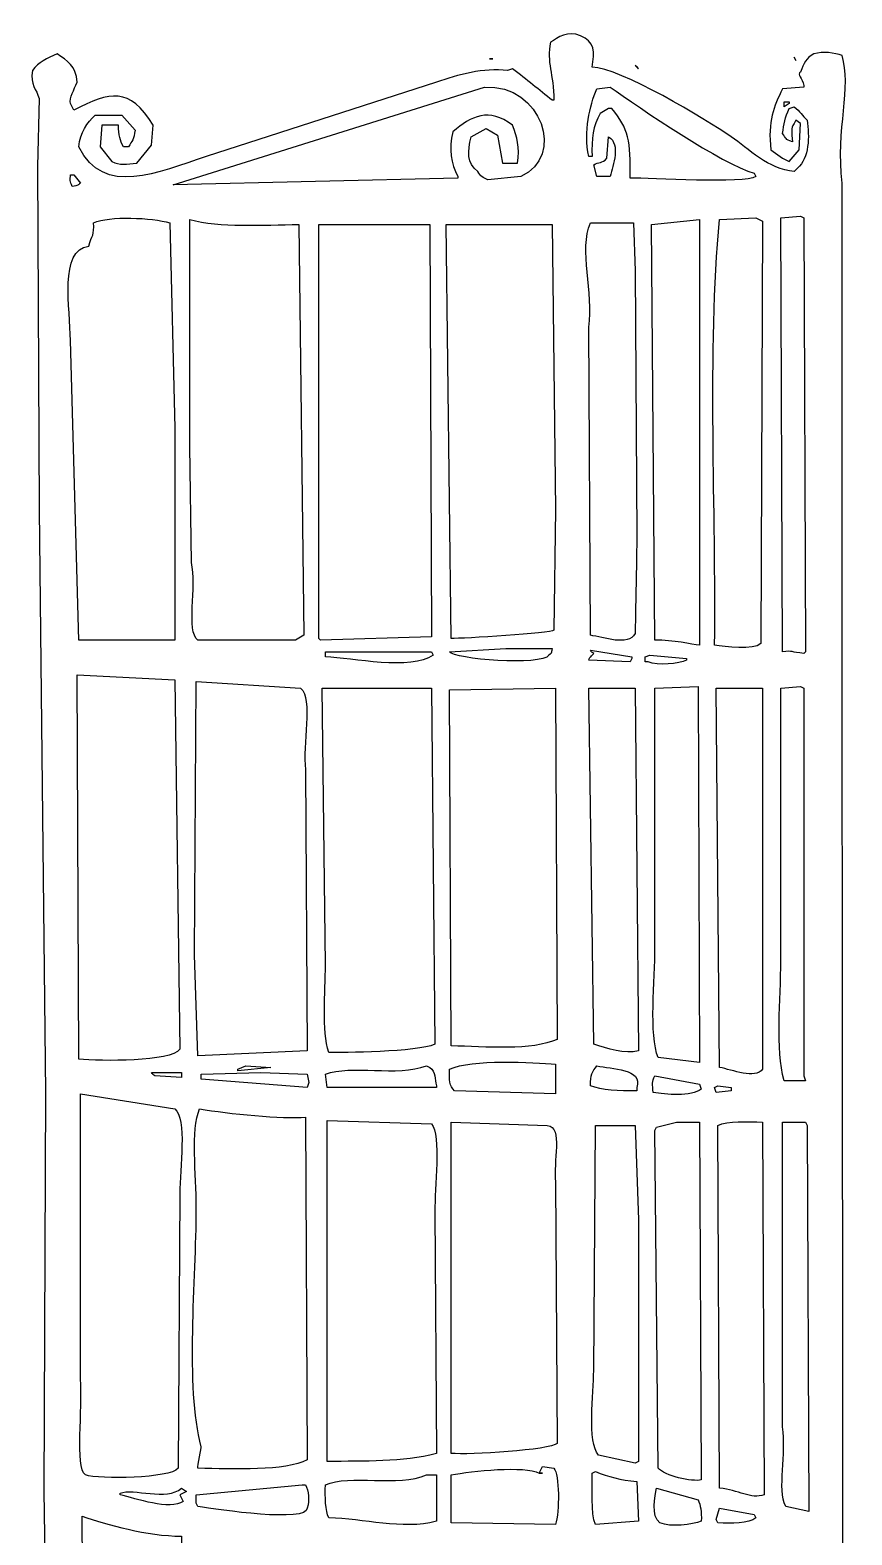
# Model space of a CAD drawing. Header units: centimetres. Extents: x -2.8 to 2.8, y -10.4 to 10.4.
# Drawn here: x -2.8 to 2.81, y 0.11 to 10.37 of the extents above; entities that cross this region are included whole.
import ezdxf

# ---------------------------------------------------------------- set-up
doc = ezdxf.new("R2010")
doc.units = ezdxf.units.CM
doc.header["$MEASUREMENT"] = 0
doc.layers.add('Camada 1', color=7, linetype='Continuous')

msp = doc.modelspace()

# ---------------------------------------------------------------- linework, layer by layer
at = {"layer": 'Camada 1'}
for points, knots in [([(-2.45711, -7.30795), (-2.45711, -7.30795), (-2.46841, -9.54431), (-2.46841, -9.54431), (-2.46841, -9.54431), (-2.46841, -9.54431), (-2.378, -9.58942), (-2.378, -9.58942), (-2.378, -9.58942), (-2.378, -9.58942), (-2.4006, -9.73626), (-2.4006, -9.73626), (-2.4006, -9.73626), (-2.4006, -9.73626), (-2.45712, -9.77015), (-2.45712, -9.77015), (-2.45712, -9.77015), (-2.61804, -9.78087), (-2.68088, -9.77383), (-2.77338, -9.70234), (-2.77338, -9.70234), (-2.77338, -9.70234), (-2.79598, -9.63467), (-2.79598, -9.63467), (-2.79598, -9.63467), (-2.6159, -9.23316), (-2.70364, -8.41518), (-2.7056, -7.86141), (-2.7056, -7.86141), (-2.7056, -7.86141), (-2.6943, -3.50158), (-2.6943, -3.50158), (-2.6943, -3.50158), (-2.6943, -3.50158), (-2.6943, -1.60407), (-2.6943, -1.60407), (-2.6943, -1.60407), (-2.6943, -1.60407), (-2.68306, -1.08445), (-2.68306, -1.08445), (-2.68306, -1.08445), (-2.68306, -1.08445), (-2.70563, 0.40648), (-2.70563, 0.40648), (-2.70563, 0.40648), (-2.70563, 0.40648), (-2.69433, 3.12851), (-2.69433, 3.12851), (-2.69433, 3.12851), (-2.69433, 3.12851), (-2.73947, 7.10433), (-2.73947, 7.10433), (-2.73947, 7.10433), (-2.73947, 7.10433), (-2.75079, 9.44232), (-2.75079, 9.44232), (-2.75079, 9.44232), (-2.75079, 9.44232), (-2.73949, 9.90539), (-2.73949, 9.90539), (-2.73949, 9.90539), (-2.75552, 9.97077), (-2.80048, 9.99826), (-2.78468, 10.09742), (-2.78468, 10.09742), (-2.74124, 10.15698), (-2.68575, 10.17788), (-2.61524, 10.21037), (-2.61524, 10.21037), (-2.54711, 10.16161), (-2.48663, 10.13211), (-2.47972, 10.01836), (-2.47972, 10.01836), (-2.49983, 9.96428), (-2.53277, 9.91131), (-2.52483, 9.87149), (-2.52483, 9.87149), (-2.52483, 9.87149), (-2.50226, 9.82633), (-2.50226, 9.82633), (-2.50226, 9.82633), (-2.25106, 9.955), (-2.12589, 9.98603), (-1.96005, 9.72468), (-1.96005, 9.72468), (-1.96005, 9.72468), (-1.97135, 9.58913), (-1.97135, 9.58913), (-1.97135, 9.58913), (-1.97135, 9.58913), (-2.07303, 9.46491), (-2.07303, 9.46491), (-2.07303, 9.46491), (-2.14105, 9.45856), (-2.18942, 9.44935), (-2.24247, 9.47623), (-2.24247, 9.47623), (-2.24247, 9.47623), (-2.32153, 9.57786), (-2.32153, 9.57786), (-2.32153, 9.57786), (-2.32153, 9.57786), (-2.31029, 9.7247), (-2.31029, 9.7247), (-2.31029, 9.7247), (-2.31029, 9.7247), (-2.19729, 9.72471), (-2.19729, 9.72471), (-2.19729, 9.72471), (-2.19737, 9.65467), (-2.18581, 9.61975), (-2.16342, 9.57787), (-2.16342, 9.57787), (-2.16342, 9.57787), (-2.12955, 9.57786), (-2.12955, 9.57786), (-2.12955, 9.57786), (-2.10468, 9.61612), (-2.09235, 9.62898), (-2.08436, 9.69084), (-2.08436, 9.69084), (-2.08436, 9.69084), (-2.17469, 9.79252), (-2.17469, 9.79252), (-2.17469, 9.79252), (-2.17469, 9.79252), (-2.35545, 9.79252), (-2.35545, 9.79252), (-2.35545, 9.79252), (-2.41149, 9.74373), (-2.45898, 9.67232), (-2.46843, 9.57789), (-2.46843, 9.57789), (-2.29814, 9.22904), (-1.92876, 9.40536), (-1.59864, 9.5101), (-1.59864, 9.5101), (-1.59864, 9.5101), (-0.02847, 10.01839), (-0.02847, 10.01839), (-0.02847, 10.01839), (0.11964, 10.06744), (0.29213, 10.11758), (0.45723, 10.09745), (0.45723, 10.09745), (0.45723, 10.09745), (0.49112, 10.10877), (0.49112, 10.10877), (0.49112, 10.10877), (0.58806, 10.03585), (0.67318, 9.96402), (0.76221, 9.89414), (0.76221, 9.89414), (0.76221, 9.89414), (0.77351, 9.89415), (0.77351, 9.89415), (0.77351, 9.89415), (0.77235, 10.07288), (0.72006, 10.15429), (0.75091, 10.28949), (0.75091, 10.28949), (0.79668, 10.32322), (0.87066, 10.37291), (0.95427, 10.33463), (0.95427, 10.33463), (1.051, 10.29457), (1.05397, 10.22438), (1.03338, 10.12005), (1.03338, 10.12005), (1.22208, 10.1187), (1.81364, 9.76162), (1.98215, 9.64568), (1.98215, 9.64568), (2.09888, 9.56541), (2.23898, 9.42142), (2.41146, 9.40848), (2.41146, 9.40848), (2.41146, 9.40848), (2.43406, 9.43105), (2.43406, 9.43105), (2.43406, 9.43105), (2.5169, 9.49828), (2.51613, 9.64888), (2.50187, 9.75863), (2.50187, 9.75863), (2.46478, 9.78861), (2.45496, 9.82176), (2.41149, 9.84899), (2.41149, 9.84899), (2.41149, 9.84899), (2.37754, 9.83769), (2.37754, 9.83769), (2.37754, 9.83769), (2.35066, 9.7808), (2.34272, 9.72847), (2.33238, 9.6683), (2.33238, 9.6683), (2.36029, 9.63261), (2.34855, 9.62901), (2.40019, 9.61178), (2.40019, 9.61178), (2.39744, 9.67774), (2.38826, 9.70089), (2.41151, 9.73603), (2.41151, 9.73603), (2.41151, 9.73603), (2.42278, 9.75863), (2.42278, 9.75863), (2.42278, 9.75863), (2.42278, 9.75863), (2.45657, 9.73603), (2.45657, 9.73603), (2.45657, 9.73603), (2.45657, 9.73603), (2.44535, 9.55527), (2.44535, 9.55527), (2.44535, 9.55527), (2.44535, 9.55527), (2.37754, 9.47627), (2.37754, 9.47627), (2.37754, 9.47627), (2.37754, 9.47627), (2.33238, 9.49887), (2.33238, 9.49887), (2.33238, 9.49887), (2.33238, 9.49887), (2.25332, 9.55531), (2.25332, 9.55531), (2.25332, 9.55531), (2.23065, 9.75393), (2.27388, 9.84929), (2.33238, 9.9733), (2.33238, 9.9733), (2.33238, 9.9733), (2.47925, 9.98454), (2.47925, 9.98454), (2.47925, 9.98454), (2.47925, 9.98454), (2.47925, 9.99586), (2.47925, 9.99586), (2.47925, 9.99586), (2.46597, 10.04364), (2.42948, 10.07235), (2.45658, 10.08624), (2.45658, 10.08624), (2.47788, 10.14784), (2.49285, 10.18228), (2.54701, 10.21044), (2.54701, 10.21044), (2.60839, 10.22933), (2.68901, 10.21904), (2.73904, 10.19914), (2.73904, 10.19914), (2.80632, 9.98724), (2.69687, 9.69865), (2.73904, 9.32945), (2.73904, 9.32945), (2.73904, 9.32945), (2.73904, 6.02007), (2.73904, 6.02007), (2.73904, 6.02007), (2.73904, 6.02007), (2.75036, -6.05411), (2.75036, -6.05411), (2.75036, -6.05411), (2.75036, -6.05411), (2.72776, -10.12028), (2.72776, -10.12028), (2.72776, -10.12028), (2.77216, -10.13528), (2.76419, -10.12441), (2.78425, -10.16542), (2.78425, -10.16542), (2.80589, -10.22926), (2.79944, -10.29446), (2.75036, -10.32356), (2.75036, -10.32356), (2.67456, -10.36796), (2.51631, -10.34311), (2.4341, -10.32356), (2.4341, -10.32356), (2.37518, -10.21527), (2.38806, -10.17174), (2.46794, -10.09771), (2.46794, -10.09771), (2.46794, -10.09771), (2.49054, -7.78229), (2.49054, -7.78229), (2.49054, -7.78229), (2.49054, -7.78229), (2.46794, -7.74834), (2.46794, -7.74834), (2.46794, -7.74834), (2.04998, -7.75625), (1.48057, -7.86089), (1.01077, -7.80483), (1.01077, -7.80483), (1.01077, -7.80483), (0.9995, -8.99082), (0.9995, -8.99082), (0.9995, -8.99082), (0.99857, -9.07324), (1.06623, -9.11883), (1.04461, -9.23924), (1.04461, -9.23924), (0.93732, -9.29049), (0.78429, -9.27607), (0.69449, -9.2167), (0.69449, -9.2167), (0.69449, -9.2167), (0.69449, -9.1941), (0.69449, -9.1941), (0.69449, -9.1941), (0.66832, -9.07964), (0.74196, -9.0584), (0.76228, -8.95685), (0.76228, -8.95685), (0.80612, -8.73788), (0.81676, -7.98702), (0.76228, -7.81605), (0.76228, -7.81605), (-0.11762, -7.79787), (-0.88565, -7.74879), (-1.62117, -7.56763), (-1.62117, -7.56763), (-1.62117, -7.56763), (-2.45711, -7.30795), (-2.45711, -7.30795)], [0, 0, 0, 0, 0.01204819, 0.01204819, 0.01204819, 0.01204819, 0.02409639, 0.02409639, 0.02409639, 0.02409639, 0.03614458, 0.03614458, 0.03614458, 0.03614458, 0.04819277, 0.04819277, 0.04819277, 0.04819277, 0.06024096, 0.06024096, 0.06024096, 0.06024096, 0.07228916, 0.07228916, 0.07228916, 0.07228916, 0.08433735, 0.08433735, 0.08433735, 0.08433735, 0.09638554, 0.09638554, 0.09638554, 0.09638554, 0.10843373, 0.10843373, 0.10843373, 0.10843373, 0.12048193, 0.12048193, 0.12048193, 0.12048193, 0.13253012, 0.13253012, 0.13253012, 0.13253012, 0.14457831, 0.14457831, 0.14457831, 0.14457831, 0.15662651, 0.15662651, 0.15662651, 0.15662651, 0.1686747, 0.1686747, 0.1686747, 0.1686747, 0.18072289, 0.18072289, 0.18072289, 0.18072289, 0.19277108, 0.19277108, 0.19277108, 0.19277108, 0.20481928, 0.20481928, 0.20481928, 0.20481928, 0.21686747, 0.21686747, 0.21686747, 0.21686747, 0.22891566, 0.22891566, 0.22891566, 0.22891566, 0.24096386, 0.24096386, 0.24096386, 0.24096386, 0.25301205, 0.25301205, 0.25301205, 0.25301205, 0.26506024, 0.26506024, 0.26506024, 0.26506024, 0.27710843, 0.27710843, 0.27710843, 0.27710843, 0.28915663, 0.28915663, 0.28915663, 0.28915663, 0.30120482, 0.30120482, 0.30120482, 0.30120482, 0.31325301, 0.31325301, 0.31325301, 0.31325301, 0.3253012, 0.3253012, 0.3253012, 0.3253012, 0.3373494, 0.3373494, 0.3373494, 0.3373494, 0.34939759, 0.34939759, 0.34939759, 0.34939759, 0.36144578, 0.36144578, 0.36144578, 0.36144578, 0.37349398, 0.37349398, 0.37349398, 0.37349398, 0.38554217, 0.38554217, 0.38554217, 0.38554217, 0.39759036, 0.39759036, 0.39759036, 0.39759036, 0.40963855, 0.40963855, 0.40963855, 0.40963855, 0.42168675, 0.42168675, 0.42168675, 0.42168675, 0.43373494, 0.43373494, 0.43373494, 0.43373494, 0.44578313, 0.44578313, 0.44578313, 0.44578313, 0.45783133, 0.45783133, 0.45783133, 0.45783133, 0.46987952, 0.46987952, 0.46987952, 0.46987952, 0.48192771, 0.48192771, 0.48192771, 0.48192771, 0.4939759, 0.4939759, 0.4939759, 0.4939759, 0.5060241, 0.5060241, 0.5060241, 0.5060241, 0.51807229, 0.51807229, 0.51807229, 0.51807229, 0.53012048, 0.53012048, 0.53012048, 0.53012048, 0.54216867, 0.54216867, 0.54216867, 0.54216867, 0.55421687, 0.55421687, 0.55421687, 0.55421687, 0.56626506, 0.56626506, 0.56626506, 0.56626506, 0.57831325, 0.57831325, 0.57831325, 0.57831325, 0.59036145, 0.59036145, 0.59036145, 0.59036145, 0.60240964, 0.60240964, 0.60240964, 0.60240964, 0.61445783, 0.61445783, 0.61445783, 0.61445783, 0.62650602, 0.62650602, 0.62650602, 0.62650602, 0.63855422, 0.63855422, 0.63855422, 0.63855422, 0.65060241, 0.65060241, 0.65060241, 0.65060241, 0.6626506, 0.6626506, 0.6626506, 0.6626506, 0.6746988, 0.6746988, 0.6746988, 0.6746988, 0.68674699, 0.68674699, 0.68674699, 0.68674699, 0.69879518, 0.69879518, 0.69879518, 0.69879518, 0.71084337, 0.71084337, 0.71084337, 0.71084337, 0.72289157, 0.72289157, 0.72289157, 0.72289157, 0.73493976, 0.73493976, 0.73493976, 0.73493976, 0.74698795, 0.74698795, 0.74698795, 0.74698795, 0.75903614, 0.75903614, 0.75903614, 0.75903614, 0.77108434, 0.77108434, 0.77108434, 0.77108434, 0.78313253, 0.78313253, 0.78313253, 0.78313253, 0.79518072, 0.79518072, 0.79518072, 0.79518072, 0.80722892, 0.80722892, 0.80722892, 0.80722892, 0.81927711, 0.81927711, 0.81927711, 0.81927711, 0.8313253, 0.8313253, 0.8313253, 0.8313253, 0.84337349, 0.84337349, 0.84337349, 0.84337349, 0.85542169, 0.85542169, 0.85542169, 0.85542169, 0.86746988, 0.86746988, 0.86746988, 0.86746988, 0.87951807, 0.87951807, 0.87951807, 0.87951807, 0.89156627, 0.89156627, 0.89156627, 0.89156627, 0.90361446, 0.90361446, 0.90361446, 0.90361446, 0.91566265, 0.91566265, 0.91566265, 0.91566265, 0.92771084, 0.92771084, 0.92771084, 0.92771084, 0.93975904, 0.93975904, 0.93975904, 0.93975904, 0.95180723, 0.95180723, 0.95180723, 0.95180723, 0.96385542, 0.96385542, 0.96385542, 0.96385542, 0.97590361, 0.97590361, 0.97590361, 0.97590361, 1, 1, 1, 1]), ([(0.33303, 10.17651), (0.33303, 10.17651), (0.35563, 10.17651), (0.35563, 10.17651), (0.35563, 10.17651), (0.35563, 10.17651), (0.33303, 10.17651), (0.33303, 10.17651)], [0, 0, 0, 0, 0.33333333, 0.33333333, 0.33333333, 0.33333333, 1, 1, 1, 1]), ([(2.41147, 10.18776), (2.41147, 10.18776), (2.42274, 10.16516), (2.42274, 10.16516), (2.42274, 10.16516), (2.42274, 10.16516), (2.41147, 10.18776), (2.41147, 10.18776)], [0, 0, 0, 0, 0.33333333, 0.33333333, 0.33333333, 0.33333333, 1, 1, 1, 1]), ([(1.32702, 10.13129), (1.34874, 10.11555), (1.33382, 10.13015), (1.34962, 10.10872), (1.34962, 10.10872), (1.34962, 10.10872), (1.32702, 10.13129), (1.32702, 10.13129)], [0, 0, 0, 0, 0.33333333, 0.33333333, 0.33333333, 0.33333333, 1, 1, 1, 1]), ([(0.29908, 9.98445), (0.29908, 9.98445), (-1.82451, 9.3181), (-1.82451, 9.3181), (-1.82451, 9.3181), (-1.82451, 9.3181), (0.11833, 9.36329), (0.11833, 9.36329), (0.11833, 9.36329), (0.11833, 9.36329), (0.11833, 9.37459), (0.11833, 9.37459), (0.11833, 9.37459), (0.06928, 9.46325), (0.05499, 9.56234), (0.08449, 9.67952), (0.08449, 9.67952), (0.20734, 9.78681), (0.33084, 9.84666), (0.49113, 9.72468), (0.49113, 9.72468), (0.52121, 9.64488), (0.54085, 9.57331), (0.52502, 9.46491), (0.52502, 9.46491), (0.52502, 9.46491), (0.42331, 9.46491), (0.42331, 9.46491), (0.42331, 9.46491), (0.42331, 9.46491), (0.38942, 9.65694), (0.38942, 9.65694), (0.38942, 9.65694), (0.38942, 9.65694), (0.31036, 9.7021), (0.31036, 9.7021), (0.31036, 9.7021), (0.31036, 9.7021), (0.20871, 9.64564), (0.20871, 9.64564), (0.20871, 9.64564), (0.185, 9.54335), (0.17728, 9.4667), (0.2539, 9.40844), (0.2539, 9.40844), (0.27438, 9.3724), (0.28578, 9.371), (0.32169, 9.35198), (0.32169, 9.35198), (0.32169, 9.35198), (0.54767, 9.37458), (0.54767, 9.37458), (0.54767, 9.37458), (0.85127, 9.5069), (0.69366, 10.00294), (0.29908, 9.98445)], [0, 0, 0, 0, 0.06666667, 0.06666667, 0.06666667, 0.06666667, 0.13333333, 0.13333333, 0.13333333, 0.13333333, 0.2, 0.2, 0.2, 0.2, 0.26666667, 0.26666667, 0.26666667, 0.26666667, 0.33333333, 0.33333333, 0.33333333, 0.33333333, 0.4, 0.4, 0.4, 0.4, 0.46666667, 0.46666667, 0.46666667, 0.46666667, 0.53333333, 0.53333333, 0.53333333, 0.53333333, 0.6, 0.6, 0.6, 0.6, 0.66666667, 0.66666667, 0.66666667, 0.66666667, 0.73333333, 0.73333333, 0.73333333, 0.73333333, 0.8, 0.8, 0.8, 0.8, 0.86666667, 0.86666667, 0.86666667, 0.86666667, 1, 1, 1, 1]), ([(1.29315, 9.36329), (1.426, 9.3643), (2.07883, 9.32302), (2.15159, 9.37459), (2.15159, 9.37459), (2.15159, 9.37459), (2.14032, 9.39719), (2.14032, 9.39719), (2.14032, 9.39719), (1.92572, 9.45347), (1.35199, 9.84537), (1.1576, 9.98449), (1.1576, 9.98449), (1.1576, 9.98449), (1.06717, 9.97325), (1.06717, 9.97325), (1.06717, 9.97325), (1.01513, 9.85495), (0.97655, 9.68472), (1.01073, 9.5101), (1.01073, 9.5101), (1.01073, 9.5101), (1.03336, 9.51008), (1.03336, 9.51008), (1.03336, 9.51008), (1.03021, 9.63266), (1.03714, 9.72111), (1.08982, 9.80379), (1.08982, 9.80379), (1.08982, 9.80379), (1.14628, 9.83766), (1.14628, 9.83766), (1.14628, 9.83766), (1.14628, 9.83766), (1.16888, 9.83766), (1.16888, 9.83766), (1.16888, 9.83766), (1.28365, 9.69878), (1.29895, 9.61832), (1.29315, 9.36329)], [0, 0, 0, 0, 0.09090909, 0.09090909, 0.09090909, 0.09090909, 0.18181818, 0.18181818, 0.18181818, 0.18181818, 0.27272727, 0.27272727, 0.27272727, 0.27272727, 0.36363636, 0.36363636, 0.36363636, 0.36363636, 0.45454545, 0.45454545, 0.45454545, 0.45454545, 0.54545455, 0.54545455, 0.54545455, 0.54545455, 0.63636364, 0.63636364, 0.63636364, 0.63636364, 0.72727273, 0.72727273, 0.72727273, 0.72727273, 0.81818182, 0.81818182, 0.81818182, 0.81818182, 1, 1, 1, 1]), ([(2.34365, 9.8828), (2.34365, 9.8828), (2.34365, 9.84893), (2.34365, 9.84893), (2.34365, 9.84893), (2.34365, 9.84893), (2.37749, 9.8715), (2.37749, 9.8715), (2.37749, 9.8715), (2.37749, 9.8715), (2.37749, 9.88282), (2.37749, 9.88282), (2.37749, 9.88282), (2.37749, 9.88282), (2.34365, 9.88282), (2.34365, 9.88282), (2.34365, 9.88282), (2.34365, 9.88282), (2.34365, 9.8828), (2.34365, 9.8828)], [0, 0, 0, 0, 0.16666667, 0.16666667, 0.16666667, 0.16666667, 0.33333333, 0.33333333, 0.33333333, 0.33333333, 0.5, 0.5, 0.5, 0.5, 0.66666667, 0.66666667, 0.66666667, 0.66666667, 1, 1, 1, 1]), ([(1.14628, 9.64562), (1.14628, 9.64562), (1.13496, 9.49878), (1.13496, 9.49878), (1.13496, 9.49878), (1.10265, 9.46055), (1.07874, 9.47611), (1.04458, 9.45359), (1.04458, 9.45359), (1.04458, 9.45359), (1.06718, 9.37456), (1.06718, 9.37456), (1.06718, 9.37456), (1.06718, 9.37456), (1.1576, 9.37456), (1.1576, 9.37456), (1.1576, 9.37456), (1.17419, 9.45668), (1.23283, 9.58959), (1.14628, 9.64562)], [0, 0, 0, 0, 0.16666667, 0.16666667, 0.16666667, 0.16666667, 0.33333333, 0.33333333, 0.33333333, 0.33333333, 0.5, 0.5, 0.5, 0.5, 0.66666667, 0.66666667, 0.66666667, 0.66666667, 1, 1, 1, 1]), ([(-2.52484, 9.38588), (-2.52637, 9.34894), (-2.53061, 9.34405), (-2.5136, 9.30677), (-2.5136, 9.30677), (-2.4901, 9.3109), (-2.48235, 9.31182), (-2.47576, 9.31518), (-2.47576, 9.31518), (-2.47087, 9.31772), (-2.46666, 9.32158), (-2.45711, 9.32936), (-2.45711, 9.32936), (-2.45711, 9.32936), (-2.50227, 9.38588), (-2.50227, 9.38588), (-2.50227, 9.38588), (-2.50227, 9.38588), (-2.52484, 9.38588), (-2.52484, 9.38588)], [0, 0, 0, 0, 0.16666667, 0.16666667, 0.16666667, 0.16666667, 0.33333333, 0.33333333, 0.33333333, 0.33333333, 0.5, 0.5, 0.5, 0.5, 0.66666667, 0.66666667, 0.66666667, 0.66666667, 1, 1, 1, 1]), ([(-1.81324, 6.21202), (-1.81324, 6.21202), (-1.81324, 7.65773), (-1.81324, 7.65773), (-1.81324, 7.65773), (-1.81324, 7.65773), (-1.84711, 9.05833), (-1.84711, 9.05833), (-1.84711, 9.05833), (-1.96874, 9.09315), (-2.26036, 9.10868), (-2.36675, 9.05833), (-2.36675, 9.05833), (-2.3618, 8.97393), (-2.37802, 8.9729), (-2.40062, 8.90019), (-2.40062, 8.90019), (-2.60295, 8.87569), (-2.52736, 8.4704), (-2.52484, 8.25635), (-2.52484, 8.25635), (-2.52484, 8.25635), (-2.46843, 6.21202), (-2.46843, 6.21202), (-2.46843, 6.21202), (-2.46843, 6.21202), (-1.81324, 6.21202), (-1.81324, 6.21202)], [0, 0, 0, 0, 0.125, 0.125, 0.125, 0.125, 0.25, 0.25, 0.25, 0.25, 0.375, 0.375, 0.375, 0.375, 0.5, 0.5, 0.5, 0.5, 0.625, 0.625, 0.625, 0.625, 0.75, 0.75, 0.75, 0.75, 1, 1, 1, 1]), ([(-1.71156, 9.08092), (-1.71156, 9.08092), (-1.71156, 7.5335), (-1.71156, 7.5335), (-1.71156, 7.5335), (-1.71156, 7.5335), (-1.70026, 6.74285), (-1.70026, 6.74285), (-1.70026, 6.74285), (-1.65732, 6.57815), (-1.74101, 6.27181), (-1.65507, 6.21202), (-1.65507, 6.21202), (-1.65507, 6.21202), (-0.98864, 6.21202), (-0.98864, 6.21202), (-0.98864, 6.21202), (-0.98864, 6.21202), (-0.93212, 6.24591), (-0.93212, 6.24591), (-0.93212, 6.24591), (-0.93212, 6.24591), (-0.96602, 9.047), (-0.96602, 9.047), (-0.96602, 9.047), (-1.2128, 9.04404), (-1.5068, 9.02494), (-1.71156, 9.08092)], [0, 0, 0, 0, 0.125, 0.125, 0.125, 0.125, 0.25, 0.25, 0.25, 0.25, 0.375, 0.375, 0.375, 0.375, 0.5, 0.5, 0.5, 0.5, 0.625, 0.625, 0.625, 0.625, 0.75, 0.75, 0.75, 0.75, 1, 1, 1, 1]), ([(-0.07363, 9.047), (-0.07363, 9.047), (-0.8305, 9.047), (-0.8305, 9.047), (-0.8305, 9.047), (-0.8305, 9.047), (-0.8305, 6.22332), (-0.8305, 6.22332), (-0.8305, 6.22332), (-0.8305, 6.22332), (-0.8192, 6.21202), (-0.8192, 6.21202), (-0.8192, 6.21202), (-0.8192, 6.21202), (-0.06236, 6.23462), (-0.06236, 6.23462), (-0.06236, 6.23462), (-0.06236, 6.23462), (-0.07363, 9.047), (-0.07363, 9.047)], [0, 0, 0, 0, 0.16666667, 0.16666667, 0.16666667, 0.16666667, 0.33333333, 0.33333333, 0.33333333, 0.33333333, 0.5, 0.5, 0.5, 0.5, 0.66666667, 0.66666667, 0.66666667, 0.66666667, 1, 1, 1, 1]), ([(0.03926, 9.047), (0.03926, 9.047), (0.07315, 6.22329), (0.07315, 6.22329), (0.07315, 6.22329), (0.14432, 6.2231), (0.759, 6.25991), (0.7735, 6.2797), (0.7735, 6.2797), (0.7735, 6.2797), (0.7848, 7.1043), (0.7848, 7.1043), (0.7848, 7.1043), (0.7848, 7.1043), (0.7622, 9.047), (0.7622, 9.047), (0.7622, 9.047), (0.7622, 9.047), (0.03926, 9.047), (0.03926, 9.047)], [0, 0, 0, 0, 0.16666667, 0.16666667, 0.16666667, 0.16666667, 0.33333333, 0.33333333, 0.33333333, 0.33333333, 0.5, 0.5, 0.5, 0.5, 0.66666667, 0.66666667, 0.66666667, 0.66666667, 1, 1, 1, 1]), ([(1.02206, 9.0583), (0.94366, 8.87764), (1.04577, 8.58147), (1.01074, 8.3467), (1.01074, 8.3467), (1.01074, 8.3467), (1.02206, 6.24591), (1.02206, 6.24591), (1.02206, 6.24591), (1.11218, 6.23292), (1.27982, 6.16831), (1.32702, 6.25718), (1.32702, 6.25718), (1.32702, 6.25718), (1.33832, 6.80545), (1.33832, 6.92356), (1.33832, 6.92356), (1.33832, 6.92356), (1.32702, 8.73074), (1.32702, 8.73074), (1.32702, 8.73074), (1.32702, 8.73074), (1.31572, 9.05832), (1.31572, 9.05832), (1.31572, 9.05832), (1.31572, 9.05832), (1.02206, 9.05833), (1.02206, 9.05833), (1.02206, 9.05833), (1.02206, 9.05833), (1.02206, 9.0583), (1.02206, 9.0583)], [0, 0, 0, 0, 0.11111111, 0.11111111, 0.11111111, 0.11111111, 0.22222222, 0.22222222, 0.22222222, 0.22222222, 0.33333333, 0.33333333, 0.33333333, 0.33333333, 0.44444444, 0.44444444, 0.44444444, 0.44444444, 0.55555556, 0.55555556, 0.55555556, 0.55555556, 0.66666667, 0.66666667, 0.66666667, 0.66666667, 0.77777778, 0.77777778, 0.77777778, 0.77777778, 1, 1, 1, 1]), ([(1.46254, 6.21202), (1.58935, 6.21337), (1.71233, 6.18376), (1.7675, 6.17813), (1.7675, 6.17813), (1.7675, 6.17813), (1.7675, 9.08092), (1.7675, 9.08092), (1.7675, 9.08092), (1.7675, 9.08092), (1.43999, 9.047), (1.43999, 9.047), (1.43999, 9.047), (1.43999, 9.047), (1.46254, 6.21202), (1.46254, 6.21202)], [0, 0, 0, 0, 0.2, 0.2, 0.2, 0.2, 0.4, 0.4, 0.4, 0.4, 0.6, 0.6, 0.6, 0.6, 1, 1, 1, 1]), ([(2.15159, 9.09219), (2.15159, 9.09219), (1.90315, 9.08092), (1.90315, 9.08092), (1.90315, 9.08092), (1.81708, 8.19361), (1.88241, 7.06805), (1.86926, 6.17812), (1.86926, 6.17812), (1.94146, 6.16598), (2.13488, 6.1415), (2.18552, 6.18942), (2.18552, 6.18942), (2.18552, 6.18942), (2.19684, 9.06957), (2.19684, 9.06957), (2.19684, 9.06957), (2.19684, 9.06957), (2.15159, 9.09219), (2.15159, 9.09219)], [0, 0, 0, 0, 0.16666667, 0.16666667, 0.16666667, 0.16666667, 0.33333333, 0.33333333, 0.33333333, 0.33333333, 0.5, 0.5, 0.5, 0.5, 0.66666667, 0.66666667, 0.66666667, 0.66666667, 1, 1, 1, 1]), ([(2.32108, 9.09219), (2.32108, 9.09219), (2.33235, 6.1329), (2.33235, 6.1329), (2.33235, 6.1329), (2.40196, 6.14192), (2.39162, 6.13031), (2.47922, 6.12163), (2.47922, 6.12163), (2.47922, 6.12163), (2.49049, 6.1329), (2.49049, 6.1329), (2.49049, 6.1329), (2.49049, 6.1329), (2.4792, 9.09219), (2.4792, 9.09219), (2.4792, 9.09219), (2.4792, 9.09219), (2.45653, 9.10349), (2.45653, 9.10349), (2.45653, 9.10349), (2.45653, 9.10349), (2.32108, 9.09219), (2.32108, 9.09219)], [0, 0, 0, 0, 0.14285714, 0.14285714, 0.14285714, 0.14285714, 0.28571429, 0.28571429, 0.28571429, 0.28571429, 0.42857143, 0.42857143, 0.42857143, 0.42857143, 0.57142857, 0.57142857, 0.57142857, 0.57142857, 0.71428571, 0.71428571, 0.71428571, 0.71428571, 1, 1, 1, 1]), ([(-0.78528, 6.13291), (-0.78528, 6.13291), (-0.78528, 6.09907), (-0.78528, 6.09907), (-0.78528, 6.09907), (-0.60259, 6.09023), (-0.19989, 6.00279), (-0.05106, 6.11031), (-0.05106, 6.11031), (-0.05106, 6.11031), (-0.06236, 6.13291), (-0.06236, 6.13291), (-0.06236, 6.13291), (-0.06236, 6.13291), (-0.78528, 6.13291), (-0.78528, 6.13291)], [0, 0, 0, 0, 0.2, 0.2, 0.2, 0.2, 0.4, 0.4, 0.4, 0.4, 0.6, 0.6, 0.6, 0.6, 1, 1, 1, 1]), ([(0.44598, 6.15548), (0.44598, 6.15548), (0.06186, 6.13288), (0.06186, 6.13288), (0.06186, 6.13288), (0.08255, 6.08303), (0.69223, 6.03403), (0.73962, 6.11028), (0.73962, 6.11028), (0.76296, 6.13248), (0.75129, 6.11454), (0.76222, 6.15547), (0.76222, 6.15547), (0.76222, 6.15547), (0.44598, 6.15548), (0.44598, 6.15548)], [0, 0, 0, 0, 0.2, 0.2, 0.2, 0.2, 0.4, 0.4, 0.4, 0.4, 0.6, 0.6, 0.6, 0.6, 1, 1, 1, 1]), ([(1.02206, 6.14426), (1.03783, 6.12254), (1.02314, 6.13746), (1.0446, 6.12166), (1.0446, 6.12166), (1.02042, 6.08877), (1.01804, 6.10224), (1.01076, 6.0765), (1.01076, 6.0765), (1.01076, 6.0765), (1.29318, 6.0652), (1.29318, 6.0652), (1.29318, 6.0652), (1.29318, 6.0652), (1.30445, 6.08777), (1.30445, 6.08777), (1.30445, 6.08777), (1.30445, 6.08777), (1.30445, 6.09909), (1.30445, 6.09909), (1.30445, 6.09909), (1.30445, 6.09909), (1.02206, 6.14426), (1.02206, 6.14426)], [0, 0, 0, 0, 0.14285714, 0.14285714, 0.14285714, 0.14285714, 0.28571429, 0.28571429, 0.28571429, 0.28571429, 0.42857143, 0.42857143, 0.42857143, 0.42857143, 0.57142857, 0.57142857, 0.57142857, 0.57142857, 0.71428571, 0.71428571, 0.71428571, 0.71428571, 1, 1, 1, 1]), ([(1.4287, 6.11029), (1.4287, 6.11029), (1.39481, 6.09905), (1.39481, 6.09905), (1.39481, 6.09905), (1.39481, 6.09905), (1.39481, 6.06518), (1.39481, 6.06518), (1.39481, 6.06518), (1.39481, 6.06518), (1.41737, 6.06518), (1.41737, 6.06518), (1.41737, 6.06518), (1.47867, 6.03695), (1.6284, 6.05052), (1.67722, 6.07648), (1.67722, 6.07648), (1.67722, 6.07648), (1.67722, 6.08775), (1.67722, 6.08775), (1.67722, 6.08775), (1.67722, 6.08775), (1.4287, 6.11029), (1.4287, 6.11029)], [0, 0, 0, 0, 0.14285714, 0.14285714, 0.14285714, 0.14285714, 0.28571429, 0.28571429, 0.28571429, 0.28571429, 0.42857143, 0.42857143, 0.42857143, 0.42857143, 0.57142857, 0.57142857, 0.57142857, 0.57142857, 0.71428571, 0.71428571, 0.71428571, 0.71428571, 1, 1, 1, 1]), ([(-2.46843, 3.35441), (-2.32055, 3.34052), (-1.83864, 3.33523), (-1.77935, 3.42217), (-1.77935, 3.42217), (-1.77935, 3.42217), (-1.81324, 5.94095), (-1.81324, 5.94095), (-1.81324, 5.94095), (-1.81324, 5.94095), (-2.47973, 5.97482), (-2.47973, 5.97482), (-2.47973, 5.97482), (-2.47973, 5.97482), (-2.46843, 3.35441), (-2.46843, 3.35441)], [0, 0, 0, 0, 0.2, 0.2, 0.2, 0.2, 0.4, 0.4, 0.4, 0.4, 0.6, 0.6, 0.6, 0.6, 1, 1, 1, 1]), ([(-1.66637, 5.92966), (-1.66637, 5.92966), (-1.67767, 4.06596), (-1.67767, 4.06596), (-1.67767, 4.06596), (-1.67767, 4.06596), (-1.65507, 3.37701), (-1.65507, 3.37701), (-1.65507, 3.37701), (-1.65507, 3.37701), (-0.90955, 3.4109), (-0.90955, 3.4109), (-0.90955, 3.4109), (-0.90955, 3.4109), (-0.92085, 5.33101), (-0.92085, 5.33101), (-0.92085, 5.33101), (-0.94612, 5.49267), (-0.86772, 5.81374), (-0.95472, 5.88444), (-0.95472, 5.88444), (-0.95472, 5.88444), (-1.66637, 5.92966), (-1.66637, 5.92966)], [0, 0, 0, 0, 0.14285714, 0.14285714, 0.14285714, 0.14285714, 0.28571429, 0.28571429, 0.28571429, 0.28571429, 0.42857143, 0.42857143, 0.42857143, 0.42857143, 0.57142857, 0.57142857, 0.57142857, 0.57142857, 0.71428571, 0.71428571, 0.71428571, 0.71428571, 1, 1, 1, 1]), ([(-0.06236, 5.88444), (-0.06236, 5.88444), (-0.80791, 5.88444), (-0.80791, 5.88444), (-0.80791, 5.88444), (-0.80791, 5.88444), (-0.78531, 3.99825), (-0.78531, 3.99825), (-0.78531, 3.99825), (-0.78531, 3.80825), (-0.81222, 3.5514), (-0.76274, 3.39958), (-0.76274, 3.39958), (-0.67781, 3.39969), (-0.15383, 3.40238), (-0.03974, 3.45607), (-0.03974, 3.45607), (-0.03974, 3.45607), (-0.06236, 5.88444), (-0.06236, 5.88444)], [0, 0, 0, 0, 0.16666667, 0.16666667, 0.16666667, 0.16666667, 0.33333333, 0.33333333, 0.33333333, 0.33333333, 0.5, 0.5, 0.5, 0.5, 0.66666667, 0.66666667, 0.66666667, 0.66666667, 1, 1, 1, 1]), ([(0.07316, 3.44474), (0.30348, 3.44067), (0.62685, 3.41108), (0.79611, 3.48993), (0.79611, 3.48993), (0.79611, 3.48993), (0.78479, 5.88444), (0.78479, 5.88444), (0.78479, 5.88444), (0.78479, 5.88444), (0.06187, 5.87312), (0.06187, 5.87312), (0.06187, 5.87312), (0.06187, 5.87312), (0.07316, 3.44474), (0.07316, 3.44474)], [0, 0, 0, 0, 0.2, 0.2, 0.2, 0.2, 0.4, 0.4, 0.4, 0.4, 0.6, 0.6, 0.6, 0.6, 1, 1, 1, 1]), ([(1.01073, 5.88444), (1.01073, 5.88444), (1.04457, 3.45607), (1.04457, 3.45607), (1.04457, 3.45607), (1.13424, 3.42763), (1.26052, 3.38797), (1.34961, 3.41091), (1.34961, 3.41091), (1.34961, 3.41091), (1.32701, 5.88445), (1.32701, 5.88445), (1.32701, 5.88445), (1.32701, 5.88445), (1.01073, 5.88444), (1.01073, 5.88444)], [0, 0, 0, 0, 0.2, 0.2, 0.2, 0.2, 0.4, 0.4, 0.4, 0.4, 0.6, 0.6, 0.6, 0.6, 1, 1, 1, 1]), ([(1.76752, 3.33182), (1.76752, 3.33182), (1.7563, 5.89576), (1.7563, 5.89576), (1.7563, 5.89576), (1.7563, 5.89576), (1.46253, 5.88444), (1.46253, 5.88444), (1.46253, 5.88444), (1.46253, 5.88444), (1.46253, 4.12247), (1.46253, 4.12247), (1.46253, 4.12247), (1.46253, 3.89416), (1.41985, 3.51668), (1.48513, 3.36568), (1.48513, 3.36568), (1.48513, 3.36568), (1.76752, 3.33182), (1.76752, 3.33182)], [0, 0, 0, 0, 0.16666667, 0.16666667, 0.16666667, 0.16666667, 0.33333333, 0.33333333, 0.33333333, 0.33333333, 0.5, 0.5, 0.5, 0.5, 0.66666667, 0.66666667, 0.66666667, 0.66666667, 1, 1, 1, 1]), ([(1.88053, 5.88444), (1.88053, 5.88444), (1.90313, 3.29787), (1.90313, 3.29787), (1.90313, 3.29787), (1.99026, 3.28289), (2.14692, 3.21508), (2.19679, 3.28663), (2.19679, 3.28663), (2.19679, 3.28663), (2.19679, 5.88444), (2.19679, 5.88444), (2.19679, 5.88444), (2.19679, 5.88444), (1.88053, 5.88444), (1.88053, 5.88444)], [0, 0, 0, 0, 0.2, 0.2, 0.2, 0.2, 0.4, 0.4, 0.4, 0.4, 0.6, 0.6, 0.6, 0.6, 1, 1, 1, 1]), ([(2.32108, 5.88444), (2.32108, 5.88444), (2.32108, 4.03209), (2.32108, 4.03209), (2.32108, 4.03209), (2.32108, 3.75179), (2.28351, 3.42768), (2.34368, 3.20757), (2.34368, 3.20757), (2.34368, 3.20757), (2.4905, 3.20757), (2.4905, 3.20757), (2.4905, 3.20757), (2.4905, 3.20757), (2.47923, 3.24146), (2.47923, 3.24146), (2.47923, 3.24146), (2.47923, 3.24146), (2.47923, 5.88444), (2.47923, 5.88444), (2.47923, 5.88444), (2.47923, 5.88444), (2.45656, 5.89576), (2.45656, 5.89576), (2.45656, 5.89576), (2.45656, 5.89576), (2.32108, 5.88444), (2.32108, 5.88444)], [0, 0, 0, 0, 0.125, 0.125, 0.125, 0.125, 0.25, 0.25, 0.25, 0.25, 0.375, 0.375, 0.375, 0.375, 0.5, 0.5, 0.5, 0.5, 0.625, 0.625, 0.625, 0.625, 0.75, 0.75, 0.75, 0.75, 1, 1, 1, 1]), ([(-1.32749, 3.3092), (-1.32749, 3.3092), (-1.38401, 3.28663), (-1.38401, 3.28663), (-1.38401, 3.28663), (-1.38401, 3.28663), (-1.38401, 3.27536), (-1.38401, 3.27536), (-1.38401, 3.27536), (-1.38401, 3.27536), (-1.15806, 3.29788), (-1.15806, 3.29788), (-1.15806, 3.29788), (-1.15806, 3.29788), (-1.32749, 3.3092), (-1.32749, 3.3092)], [0, 0, 0, 0, 0.2, 0.2, 0.2, 0.2, 0.4, 0.4, 0.4, 0.4, 0.6, 0.6, 0.6, 0.6, 1, 1, 1, 1]), ([(-0.09628, 3.3092), (-0.29411, 3.23435), (-0.61243, 3.31873), (-0.78531, 3.25276), (-0.78531, 3.25276), (-0.78531, 3.25276), (-0.77401, 3.16235), (-0.77401, 3.16235), (-0.77401, 3.16235), (-0.77401, 3.16235), (-0.0285, 3.16235), (-0.0285, 3.16235), (-0.0285, 3.16235), (-0.0285, 3.16235), (-0.0285, 3.1737), (-0.0285, 3.1737), (-0.0285, 3.1737), (-0.03842, 3.21675), (-0.03128, 3.26863), (-0.07366, 3.29787), (-0.07366, 3.29787), (-0.07366, 3.29787), (-0.09628, 3.3092), (-0.09628, 3.3092)], [0, 0, 0, 0, 0.14285714, 0.14285714, 0.14285714, 0.14285714, 0.28571429, 0.28571429, 0.28571429, 0.28571429, 0.42857143, 0.42857143, 0.42857143, 0.42857143, 0.57142857, 0.57142857, 0.57142857, 0.57142857, 0.71428571, 0.71428571, 0.71428571, 0.71428571, 1, 1, 1, 1]), ([(0.78481, 3.11722), (0.78481, 3.11722), (0.78481, 3.32053), (0.78481, 3.32053), (0.78481, 3.32053), (0.63574, 3.33455), (0.20855, 3.35493), (0.06189, 3.28666), (0.06189, 3.28666), (0.05758, 3.21242), (0.05824, 3.17165), (0.09578, 3.13976), (0.09578, 3.13976), (0.09578, 3.13976), (0.78481, 3.11722), (0.78481, 3.11722)], [0, 0, 0, 0, 0.2, 0.2, 0.2, 0.2, 0.4, 0.4, 0.4, 0.4, 0.6, 0.6, 0.6, 0.6, 1, 1, 1, 1]), ([(1.06717, 3.3092), (1.03478, 3.27102), (1.0237, 3.24808), (1.02206, 3.17371), (1.02206, 3.17371), (1.09757, 3.14088), (1.21671, 3.13728), (1.33832, 3.13976), (1.33832, 3.13976), (1.33832, 3.13976), (1.33832, 3.16235), (1.33832, 3.16235), (1.33832, 3.16235), (1.387, 3.28964), (1.16239, 3.28795), (1.06717, 3.3092)], [0, 0, 0, 0, 0.2, 0.2, 0.2, 0.2, 0.4, 0.4, 0.4, 0.4, 0.6, 0.6, 0.6, 0.6, 1, 1, 1, 1]), ([(-1.97136, 3.26409), (-1.95564, 3.24234), (-1.97022, 3.25729), (-1.94879, 3.24149), (-1.94879, 3.24149), (-1.94879, 3.24149), (-1.76805, 3.23019), (-1.76805, 3.23019), (-1.76805, 3.23019), (-1.76805, 3.23019), (-1.76805, 3.26408), (-1.76805, 3.26408), (-1.76805, 3.26408), (-1.76805, 3.26408), (-1.97136, 3.26409), (-1.97136, 3.26409)], [0, 0, 0, 0, 0.2, 0.2, 0.2, 0.2, 0.4, 0.4, 0.4, 0.4, 0.6, 0.6, 0.6, 0.6, 1, 1, 1, 1]), ([(-1.22587, 3.26409), (-1.22587, 3.26409), (-1.63246, 3.25277), (-1.63246, 3.25277), (-1.63246, 3.25277), (-1.63246, 3.25277), (-1.63246, 3.21888), (-1.63246, 3.21888), (-1.63246, 3.21888), (-1.63246, 3.21888), (-0.90957, 3.16236), (-0.90957, 3.16236), (-0.90957, 3.16236), (-0.90957, 3.16236), (-0.89827, 3.19628), (-0.89827, 3.19628), (-0.89827, 3.19628), (-0.89827, 3.19628), (-0.90957, 3.25277), (-0.90957, 3.25277), (-0.90957, 3.25277), (-0.90957, 3.25277), (-1.22587, 3.26409), (-1.22587, 3.26409)], [0, 0, 0, 0, 0.14285714, 0.14285714, 0.14285714, 0.14285714, 0.28571429, 0.28571429, 0.28571429, 0.28571429, 0.42857143, 0.42857143, 0.42857143, 0.42857143, 0.57142857, 0.57142857, 0.57142857, 0.57142857, 0.71428571, 0.71428571, 0.71428571, 0.71428571, 1, 1, 1, 1]), ([(1.46254, 3.24149), (1.44243, 3.19955), (1.44373, 3.1849), (1.45124, 3.12851), (1.45124, 3.12851), (1.53178, 3.11081), (1.71233, 3.09882), (1.77885, 3.15111), (1.77885, 3.15111), (1.77885, 3.15111), (1.7675, 3.18495), (1.7675, 3.18495), (1.7675, 3.18495), (1.7675, 3.18495), (1.46254, 3.24149), (1.46254, 3.24149)], [0, 0, 0, 0, 0.2, 0.2, 0.2, 0.2, 0.4, 0.4, 0.4, 0.4, 0.6, 0.6, 0.6, 0.6, 1, 1, 1, 1]), ([(-2.45711, 3.11722), (-2.45711, 3.11722), (-2.45711, 1.17449), (-2.45711, 1.17449), (-2.45711, 1.17449), (-2.4388, 0.96986), (-2.4959, 0.5737), (-2.42322, 0.51938), (-2.42322, 0.51938), (-2.33046, 0.48707), (-1.84233, 0.49454), (-1.79068, 0.5646), (-1.79068, 0.5646), (-1.79068, 0.5646), (-1.77933, 2.43949), (-1.77933, 2.43949), (-1.77933, 2.43949), (-1.77933, 2.60795), (-1.72805, 2.95133), (-1.81322, 3.01551), (-1.81322, 3.01551), (-1.81322, 3.01551), (-2.45711, 3.11722), (-2.45711, 3.11722)], [0, 0, 0, 0, 0.14285714, 0.14285714, 0.14285714, 0.14285714, 0.28571429, 0.28571429, 0.28571429, 0.28571429, 0.42857143, 0.42857143, 0.42857143, 0.42857143, 0.57142857, 0.57142857, 0.57142857, 0.57142857, 0.71428571, 0.71428571, 0.71428571, 0.71428571, 1, 1, 1, 1]), ([(1.89177, 3.1737), (1.89177, 3.1737), (1.86923, 3.16235), (1.86923, 3.16235), (1.86923, 3.16235), (1.86923, 3.16235), (1.88053, 3.12851), (1.88053, 3.12851), (1.88053, 3.12851), (1.88053, 3.12851), (1.98216, 3.13975), (1.98216, 3.13975), (1.98216, 3.13975), (1.98216, 3.13975), (1.98216, 3.15113), (1.98216, 3.15113), (1.98216, 3.15113), (1.98216, 3.15113), (1.98215, 3.16235), (1.98215, 3.16235), (1.98215, 3.16235), (1.98215, 3.16235), (1.89177, 3.1737), (1.89177, 3.1737)], [0, 0, 0, 0, 0.14285714, 0.14285714, 0.14285714, 0.14285714, 0.28571429, 0.28571429, 0.28571429, 0.28571429, 0.42857143, 0.42857143, 0.42857143, 0.42857143, 0.57142857, 0.57142857, 0.57142857, 0.57142857, 0.71428571, 0.71428571, 0.71428571, 0.71428571, 1, 1, 1, 1]), ([(-1.64378, 3.01554), (-1.70543, 2.86867), (-1.66638, 2.57562), (-1.66638, 2.33792), (-1.66638, 2.33792), (-1.66638, 1.85601), (-1.74398, 1.11922), (-1.63249, 0.71145), (-1.63249, 0.71145), (-1.63249, 0.71145), (-1.65882, 0.5777), (-1.65509, 0.56463), (-1.65509, 0.56463), (-1.41379, 0.55971), (-1.05946, 0.54452), (-0.90957, 0.62109), (-0.90957, 0.62109), (-0.90957, 0.62109), (-0.92087, 2.95908), (-0.92087, 2.95908), (-0.92087, 2.95908), (-1.07402, 2.94561), (-1.44955, 2.98236), (-1.64378, 3.01554)], [0, 0, 0, 0, 0.14285714, 0.14285714, 0.14285714, 0.14285714, 0.28571429, 0.28571429, 0.28571429, 0.28571429, 0.42857143, 0.42857143, 0.42857143, 0.42857143, 0.57142857, 0.57142857, 0.57142857, 0.57142857, 0.71428571, 0.71428571, 0.71428571, 0.71428571, 1, 1, 1, 1]), ([(-0.77399, 2.9365), (-0.77399, 2.9365), (-0.77399, 0.60978), (-0.77399, 0.60978), (-0.77399, 0.60978), (-0.52031, 0.61774), (-0.26057, 0.60147), (-0.02847, 0.66624), (-0.02847, 0.66624), (-0.02847, 0.66624), (-0.03974, 2.31528), (-0.03974, 2.31528), (-0.03974, 2.31528), (-0.03974, 2.47271), (0.00553, 2.83439), (-0.06234, 2.91393), (-0.06234, 2.91393), (-0.06234, 2.91393), (-0.77399, 2.9365), (-0.77399, 2.9365)], [0, 0, 0, 0, 0.16666667, 0.16666667, 0.16666667, 0.16666667, 0.33333333, 0.33333333, 0.33333333, 0.33333333, 0.5, 0.5, 0.5, 0.5, 0.66666667, 0.66666667, 0.66666667, 0.66666667, 1, 1, 1, 1]), ([(0.07316, 2.92521), (0.07316, 2.92521), (0.07316, 0.66622), (0.07316, 0.66622), (0.07316, 0.66622), (0.19066, 0.65315), (0.74996, 0.6895), (0.79611, 0.73401), (0.79611, 0.73401), (0.79611, 0.73401), (0.78479, 2.5186), (0.78479, 2.5186), (0.78479, 2.5186), (0.76476, 2.64732), (0.83842, 2.89611), (0.72835, 2.90262), (0.72835, 2.90262), (0.72835, 2.90262), (0.07316, 2.92521), (0.07316, 2.92521)], [0, 0, 0, 0, 0.16666667, 0.16666667, 0.16666667, 0.16666667, 0.33333333, 0.33333333, 0.33333333, 0.33333333, 0.5, 0.5, 0.5, 0.5, 0.66666667, 0.66666667, 0.66666667, 0.66666667, 1, 1, 1, 1]), ([(1.05587, 2.90261), (1.05587, 2.90261), (1.04457, 1.23095), (1.04457, 1.23095), (1.04457, 1.23095), (1.04457, 1.07932), (0.99827, 0.74049), (1.07852, 0.65493), (1.07852, 0.65493), (1.07852, 0.65493), (1.32702, 0.59844), (1.32702, 0.59844), (1.32702, 0.59844), (1.32702, 0.59844), (1.34962, 0.60976), (1.34962, 0.60976), (1.34962, 0.60976), (1.34962, 0.60976), (1.34962, 2.2588), (1.34962, 2.2588), (1.34962, 2.2588), (1.34962, 2.2588), (1.32702, 2.90258), (1.32702, 2.90258), (1.32702, 2.90258), (1.32702, 2.90258), (1.05587, 2.90259), (1.05587, 2.90259), (1.05587, 2.90259), (1.05587, 2.90259), (1.05587, 2.90261), (1.05587, 2.90261)], [0, 0, 0, 0, 0.11111111, 0.11111111, 0.11111111, 0.11111111, 0.22222222, 0.22222222, 0.22222222, 0.22222222, 0.33333333, 0.33333333, 0.33333333, 0.33333333, 0.44444444, 0.44444444, 0.44444444, 0.44444444, 0.55555556, 0.55555556, 0.55555556, 0.55555556, 0.66666667, 0.66666667, 0.66666667, 0.66666667, 0.77777778, 0.77777778, 0.77777778, 0.77777778, 1, 1, 1, 1]), ([(1.60938, 2.92521), (1.60938, 2.92521), (1.47391, 2.89129), (1.47391, 2.89129), (1.47391, 2.89129), (1.47391, 2.89129), (1.46253, 2.86869), (1.46253, 2.86869), (1.46253, 2.86869), (1.46253, 2.86869), (1.48513, 0.56459), (1.48513, 0.56459), (1.48513, 0.56459), (1.5259, 0.51442), (1.71537, 0.46945), (1.77884, 0.48548), (1.77884, 0.48548), (1.77884, 0.48548), (1.77884, 0.4968), (1.77884, 0.4968), (1.77884, 0.4968), (1.77884, 0.4968), (1.76749, 2.9252), (1.76749, 2.9252), (1.76749, 2.9252), (1.76749, 2.9252), (1.60938, 2.92521), (1.60938, 2.92521)], [0, 0, 0, 0, 0.125, 0.125, 0.125, 0.125, 0.25, 0.25, 0.25, 0.25, 0.375, 0.375, 0.375, 0.375, 0.5, 0.5, 0.5, 0.5, 0.625, 0.625, 0.625, 0.625, 0.75, 0.75, 0.75, 0.75, 1, 1, 1, 1]), ([(2.19681, 2.92521), (2.09495, 2.92833), (1.95895, 2.93455), (1.89177, 2.90261), (1.89177, 2.90261), (1.89177, 2.90261), (1.90315, 0.42907), (1.90315, 0.42907), (1.90315, 0.42907), (2.03301, 0.41888), (2.11677, 0.35007), (2.20808, 0.38388), (2.20808, 0.38388), (2.20808, 0.38388), (2.19681, 2.92521), (2.19681, 2.92521)], [0, 0, 0, 0, 0.2, 0.2, 0.2, 0.2, 0.4, 0.4, 0.4, 0.4, 0.6, 0.6, 0.6, 0.6, 1, 1, 1, 1]), ([(2.33235, 2.92521), (2.33235, 2.92521), (2.33235, 0.84696), (2.33235, 0.84696), (2.33235, 0.84696), (2.36135, 0.66326), (2.29565, 0.42331), (2.35495, 0.3048), (2.35495, 0.3048), (2.35495, 0.3048), (2.51314, 0.27093), (2.51314, 0.27093), (2.51314, 0.27093), (2.51314, 0.27093), (2.50187, 2.90261), (2.50187, 2.90261), (2.50187, 2.90261), (2.50187, 2.90261), (2.49049, 2.92521), (2.49049, 2.92521), (2.49049, 2.92521), (2.49049, 2.92521), (2.33235, 2.92521), (2.33235, 2.92521)], [0, 0, 0, 0, 0.14285714, 0.14285714, 0.14285714, 0.14285714, 0.28571429, 0.28571429, 0.28571429, 0.28571429, 0.42857143, 0.42857143, 0.42857143, 0.42857143, 0.57142857, 0.57142857, 0.57142857, 0.57142857, 0.71428571, 0.71428571, 0.71428571, 0.71428571, 1, 1, 1, 1]), ([(-0.09628, 0.5194), (-0.28493, 0.43521), (-0.62277, 0.52654), (-0.78531, 0.45164), (-0.78531, 0.45164), (-0.78843, 0.36853), (-0.78737, 0.2768), (-0.76274, 0.22574), (-0.76274, 0.22574), (-0.52533, 0.22381), (-0.26289, 0.14155), (-0.02849, 0.20314), (-0.02849, 0.20314), (-0.02849, 0.20314), (-0.02849, 0.5194), (-0.02849, 0.5194), (-0.02849, 0.5194), (-0.02849, 0.5194), (-0.09628, 0.5194), (-0.09628, 0.5194)], [0, 0, 0, 0, 0.16666667, 0.16666667, 0.16666667, 0.16666667, 0.33333333, 0.33333333, 0.33333333, 0.33333333, 0.5, 0.5, 0.5, 0.5, 0.66666667, 0.66666667, 0.66666667, 0.66666667, 1, 1, 1, 1]), ([(0.69445, 0.57592), (0.69445, 0.57592), (0.6718, 0.53073), (0.6718, 0.53073), (0.6718, 0.53073), (0.57827, 0.58354), (0.21079, 0.54737), (0.07318, 0.51941), (0.07318, 0.51941), (0.07318, 0.51941), (0.07318, 0.19186), (0.07318, 0.19186), (0.07318, 0.19186), (0.07318, 0.19186), (0.7848, 0.18054), (0.7848, 0.18054), (0.7848, 0.18054), (0.812, 0.26769), (0.81131, 0.52281), (0.7735, 0.56464), (0.7735, 0.56464), (0.7735, 0.56464), (0.69445, 0.57592), (0.69445, 0.57592)], [0, 0, 0, 0, 0.14285714, 0.14285714, 0.14285714, 0.14285714, 0.28571429, 0.28571429, 0.28571429, 0.28571429, 0.42857143, 0.42857143, 0.42857143, 0.42857143, 0.57142857, 0.57142857, 0.57142857, 0.57142857, 0.71428571, 0.71428571, 0.71428571, 0.71428571, 1, 1, 1, 1]), ([(0.67178, 0.53073), (0.67178, 0.53073), (0.69443, 0.53073), (0.69443, 0.53073), (0.69443, 0.53073), (0.69443, 0.53073), (0.67178, 0.53073), (0.67178, 0.53073)], [0, 0, 0, 0, 0.33333333, 0.33333333, 0.33333333, 0.33333333, 1, 1, 1, 1]), ([(1.05587, 0.542), (1.05587, 0.542), (1.03335, 0.5307), (1.03335, 0.5307), (1.03335, 0.5307), (1.03655, 0.44003), (1.02467, 0.25371), (1.05587, 0.18052), (1.05587, 0.18052), (1.05587, 0.18052), (1.34964, 0.20312), (1.34964, 0.20312), (1.34964, 0.20312), (1.34964, 0.20312), (1.33832, 0.47421), (1.33832, 0.47421), (1.33832, 0.47421), (1.22555, 0.48215), (1.14575, 0.50911), (1.05587, 0.542)], [0, 0, 0, 0, 0.16666667, 0.16666667, 0.16666667, 0.16666667, 0.33333333, 0.33333333, 0.33333333, 0.33333333, 0.5, 0.5, 0.5, 0.5, 0.66666667, 0.66666667, 0.66666667, 0.66666667, 1, 1, 1, 1]), ([(-1.76808, 0.42908), (-1.86685, 0.33825), (-2.09878, 0.4313), (-2.18596, 0.39519), (-2.18596, 0.39519), (-2.18596, 0.39519), (-2.18596, 0.38389), (-2.18596, 0.38389), (-2.18596, 0.38389), (-2.08142, 0.35783), (-1.84317, 0.27607), (-1.75678, 0.3387), (-1.75678, 0.3387), (-1.75678, 0.3387), (-1.77935, 0.38389), (-1.77935, 0.38389), (-1.77935, 0.38389), (-1.77935, 0.38389), (-1.73419, 0.40649), (-1.73419, 0.40649), (-1.73419, 0.40649), (-1.73419, 0.40649), (-1.76808, 0.42908), (-1.76808, 0.42908)], [0, 0, 0, 0, 0.14285714, 0.14285714, 0.14285714, 0.14285714, 0.28571429, 0.28571429, 0.28571429, 0.28571429, 0.42857143, 0.42857143, 0.42857143, 0.42857143, 0.57142857, 0.57142857, 0.57142857, 0.57142857, 0.71428571, 0.71428571, 0.71428571, 0.71428571, 1, 1, 1, 1]), ([(-0.94342, 0.45164), (-0.94342, 0.45164), (-1.66637, 0.38385), (-1.66637, 0.38385), (-1.66637, 0.38385), (-1.66637, 0.38385), (-1.66637, 0.32733), (-1.66637, 0.32733), (-1.66637, 0.32733), (-1.66637, 0.32733), (-1.65507, 0.30476), (-1.65507, 0.30476), (-1.65507, 0.30476), (-1.5155, 0.28185), (-0.9081, 0.19112), (-0.90955, 0.29349), (-0.90955, 0.29349), (-0.89299, 0.34786), (-0.89989, 0.41009), (-0.92085, 0.45161), (-0.92085, 0.45161), (-0.92085, 0.45161), (-0.94342, 0.45162), (-0.94342, 0.45162), (-0.94342, 0.45162), (-0.94342, 0.45162), (-0.94342, 0.45164), (-0.94342, 0.45164)], [0, 0, 0, 0, 0.125, 0.125, 0.125, 0.125, 0.25, 0.25, 0.25, 0.25, 0.375, 0.375, 0.375, 0.375, 0.5, 0.5, 0.5, 0.5, 0.625, 0.625, 0.625, 0.625, 0.75, 0.75, 0.75, 0.75, 1, 1, 1, 1]), ([(1.47391, 0.42908), (1.46272, 0.3791), (1.43412, 0.23416), (1.49645, 0.19185), (1.49645, 0.19185), (1.56797, 0.15999), (1.71846, 0.18219), (1.77887, 0.20315), (1.77887, 0.20315), (1.78085, 0.26816), (1.77453, 0.31303), (1.7563, 0.34999), (1.7563, 0.34999), (1.7563, 0.34999), (1.47391, 0.42908), (1.47391, 0.42908)], [0, 0, 0, 0, 0.2, 0.2, 0.2, 0.2, 0.4, 0.4, 0.4, 0.4, 0.6, 0.6, 0.6, 0.6, 1, 1, 1, 1]), ([(-2.44581, 0.23704), (-2.44581, 0.23704), (-2.42321, -3.24173), (-2.42321, -3.24173), (-2.42321, -3.24173), (-2.42321, -3.24173), (-2.37802, -3.24173), (-2.37802, -3.24173), (-2.37802, -3.24173), (-2.20496, -3.19482), (-1.9431, -3.22464), (-1.76808, -3.174), (-1.76808, -3.174), (-1.76808, -3.174), (-1.76808, 0.10154), (-1.76808, 0.10154), (-1.76808, 0.10154), (-2.00149, 0.10179), (-2.277, 0.18121), (-2.44581, 0.23704)], [0, 0, 0, 0, 0.16666667, 0.16666667, 0.16666667, 0.16666667, 0.33333333, 0.33333333, 0.33333333, 0.33333333, 0.5, 0.5, 0.5, 0.5, 0.66666667, 0.66666667, 0.66666667, 0.66666667, 1, 1, 1, 1]), ([(1.90312, 0.29356), (1.90312, 0.29356), (1.88052, 0.21445), (1.88052, 0.21445), (1.88052, 0.21445), (1.88052, 0.21445), (1.89176, 0.19185), (1.89176, 0.19185), (1.89176, 0.19185), (1.98299, 0.18775), (2.1011, 0.18613), (2.15158, 0.22574), (2.15158, 0.22574), (2.15158, 0.22574), (2.14031, 0.24834), (2.14031, 0.24834), (2.14031, 0.24834), (2.14031, 0.24834), (1.90312, 0.29356), (1.90312, 0.29356)], [0, 0, 0, 0, 0.16666667, 0.16666667, 0.16666667, 0.16666667, 0.33333333, 0.33333333, 0.33333333, 0.33333333, 0.5, 0.5, 0.5, 0.5, 0.66666667, 0.66666667, 0.66666667, 0.66666667, 1, 1, 1, 1])]:
    msp.add_open_spline(points, degree=3, knots=knots, dxfattribs=at)

doc.saveas('drawing.dxf')
